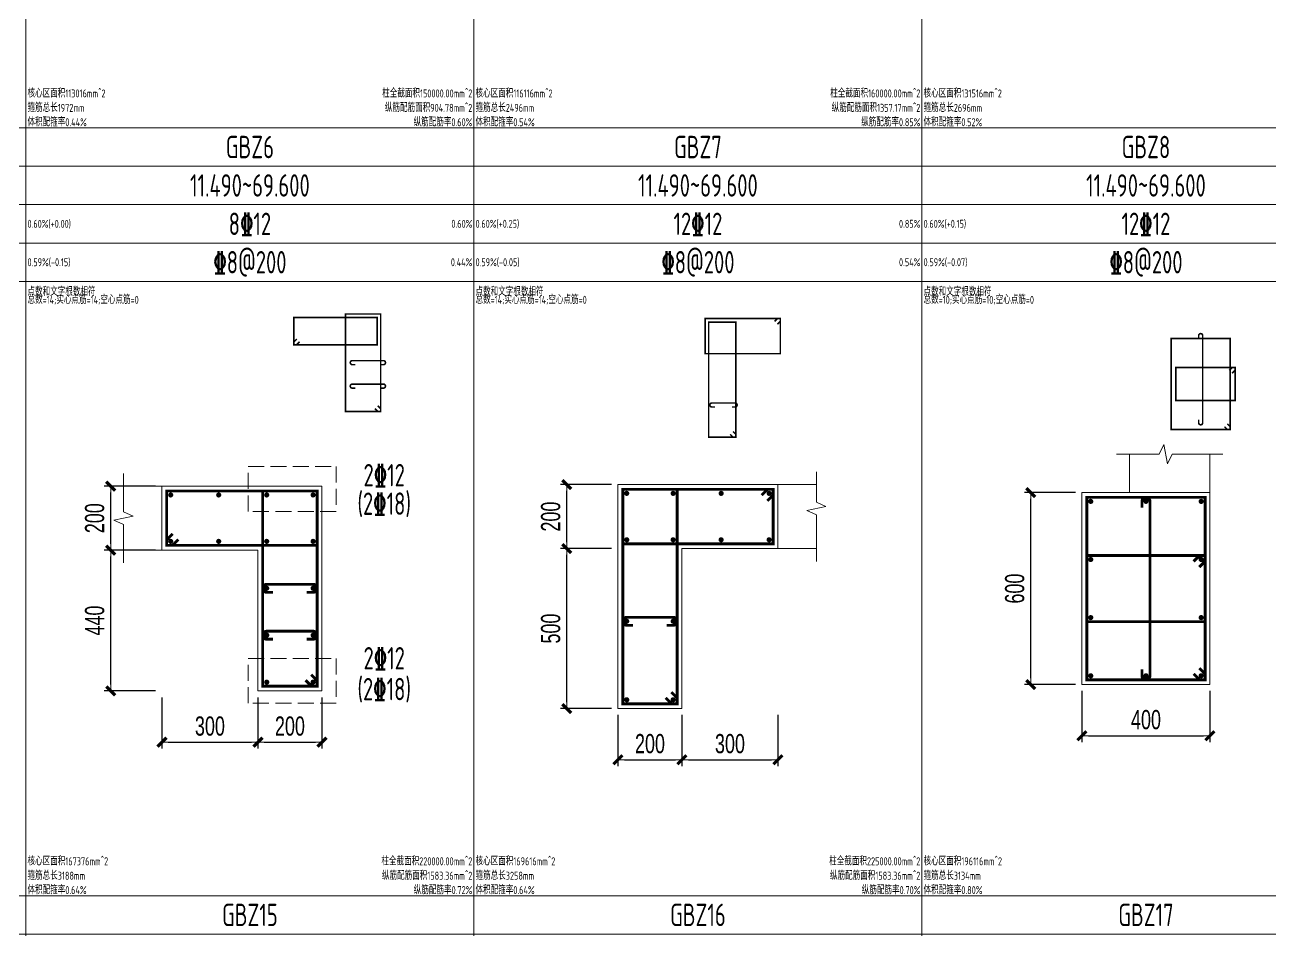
# Model space of a CAD drawing. Extents: x 5874492 to 7194610, y -939842 to -279257.
# Drawn here: x 6413480 to 6432935, y -771827 to -757681 of the extents above; entities that cross this region are included whole.
import ezdxf
from ezdxf.enums import TextEntityAlignment as Align

# ---------------------------------------------------------------- set-up
doc = ezdxf.new("R2010")
doc.units = 0
doc.header["$LTSCALE"] = 1000
doc.linetypes.add('DASH', pattern=[0.35, 0.25, -0.1])
for name, color, linetype, lineweight in [('S-墙柱-REIN', 1, 'Continuous', 20), ('S-墙柱-大样细线', 7, 'Continuous', 20), ('S-墙柱-编号', 4, 'Continuous', 20), ('S-大样-DIM', 3, 'Continuous', 20), ('S-大样-REIN', 1, 'Continuous', 20), ('S-大样-实线', 2, 'Continuous', 20), ('S-板-BEAM', 4, 'DASH', 20), ('S-通用-TAB', 7, 'Continuous', 20)]:
    doc.layers.add(name, color=color, linetype=linetype, lineweight=lineweight)
doc.layers.add('配箍校核', color=34, linetype='Continuous', plot=False)
doc.styles.add('BW_Dim', font='Bweng.shx', dxfattribs={"width": 0.7, "bigfont": 'hztxt.shx'})
doc.styles.add('BW_Rein', font='tssdeng.shx', dxfattribs={"width": 0.7, "bigfont": 'hztxt.shx'})
doc.styles.add('TSSD_Rein', font='tssdeng.shx', dxfattribs={"width": 0.7, "bigfont": 'hztxt.shx'})
doc.dimstyles.new('Cyz_20_100', dxfattribs={"dimtxt": 300, "dimasz": 100, "dimexe": 100, "dimexo": 100, "dimgap": 100, "dimtad": 1, "dimdec": 0, "dimlfac": 0.2, "dimzin": 0, "dimdsep": 46, "dimtxsty": 'BW_Dim', "dimblk": '_bwk', "dimcen": 0, "dimclrt": 7, "dimadec": 0, "dimazin": 0, "dimtfac": 1, "dimtdec": 0, "dimtix": 1, "dimtmove": 2, "dimatfit": 0, "dimfxl": 0, "dimtolj": 1, "dimtzin": 0, "dimarcsym": 0})

# ---------------------------------------------------------------- blocks, each defined once
blk = doc.blocks.new('_bwk')
blk.add_line((-1, 0), (0, 0))
at = {"const_width": 0.5}
blk.add_lwpolyline([(-0.7, -0.7), (0.7, 0.7)], dxfattribs=at)
blk = doc.blocks.new('*D1568')
at = {"layer": 'Defpoints', "color": 0, "transparency": 16777216}
for p in [(6417121, -768090), (6418121, -768090), (6418121, -768890)]:
    blk.add_point(p, dxfattribs=at)
at = {"layer": 'S-大样-DIM', "color": 0, "lineweight": -2, "transparency": 16777216}
for p, q in [((6417121, -768190), (6417121, -768990)), ((6418121, -768190), (6418121, -768990)), ((6417221, -768890), (6418021, -768890))]:
    blk.add_line(p, q, dxfattribs=at)
at = {"layer": 'S-大样-DIM', "color": 0, "lineweight": -2, "transparency": 16777216, "xscale": 100, "yscale": 100, "zscale": 100, "rotation": 180}
blk.add_blockref('_bwk', (6417121, -768890), dxfattribs=at)
at = {"layer": 'S-大样-DIM', "color": 0, "lineweight": -2, "transparency": 16777216, "xscale": 100, "yscale": 100, "zscale": 100}
blk.add_blockref('_bwk', (6418121, -768890), dxfattribs=at)
at = {"layer": 'S-大样-DIM', "color": 7, "transparency": 16777216, "insert": (6417621, -768640), "char_height": 300, "attachment_point": 5, "style": 'BW_Dim'}
blk.add_mtext('\\A1;200', dxfattribs=at)
blk = doc.blocks.new('*D1569')
at = {"layer": 'Defpoints', "color": 0, "transparency": 16777216}
for p in [(6415621, -768090), (6417121, -768090), (6417121, -768890)]:
    blk.add_point(p, dxfattribs=at)
at = {"layer": 'S-大样-DIM', "color": 0, "lineweight": -2, "transparency": 16777216}
for p, q in [((6415621, -768190), (6415621, -768990)), ((6417121, -768190), (6417121, -768990)), ((6415721, -768890), (6417021, -768890))]:
    blk.add_line(p, q, dxfattribs=at)
at = {"layer": 'S-大样-DIM', "color": 0, "lineweight": -2, "transparency": 16777216, "xscale": 100, "yscale": 100, "zscale": 100, "rotation": 180}
blk.add_blockref('_bwk', (6415621, -768890), dxfattribs=at)
at = {"layer": 'S-大样-DIM', "color": 0, "lineweight": -2, "transparency": 16777216, "xscale": 100, "yscale": 100, "zscale": 100}
blk.add_blockref('_bwk', (6417121, -768890), dxfattribs=at)
at = {"layer": 'S-大样-DIM', "color": 7, "transparency": 16777216, "insert": (6416371, -768640), "char_height": 300, "attachment_point": 5, "style": 'BW_Dim'}
blk.add_mtext('\\A1;300', dxfattribs=at)
blk = doc.blocks.new('*D1570')
at = {"layer": 'Defpoints', "color": 0, "transparency": 16777216}
for p in [(6414821, -764890), (6415621, -764890), (6415621, -765890)]:
    blk.add_point(p, dxfattribs=at)
at = {"layer": 'S-大样-DIM', "color": 0, "lineweight": -2, "transparency": 16777216}
for p, q in [((6415521, -764890), (6414721, -764890)), ((6414821, -765790), (6414821, -764990)), ((6415521, -765890), (6414721, -765890))]:
    blk.add_line(p, q, dxfattribs=at)
at = {"layer": 'S-大样-DIM', "color": 0, "lineweight": -2, "transparency": 16777216, "xscale": 100, "yscale": 100, "zscale": 100}
for p, rotation in [((6414821, -764890), 90), ((6414821, -765890), 270)]:
    blk.add_blockref('_bwk', p, dxfattribs=dict(at, rotation=rotation))
at = {"layer": 'S-大样-DIM', "color": 7, "transparency": 16777216, "insert": (6414571, -765390), "char_height": 300, "attachment_point": 5, "rotation": 90, "style": 'BW_Dim'}
blk.add_mtext('\\A1;200', dxfattribs=at)
blk = doc.blocks.new('*D1571')
at = {"layer": 'Defpoints', "color": 0, "transparency": 16777216}
for p in [(6414821, -765890), (6415621, -765890), (6415621, -768090)]:
    blk.add_point(p, dxfattribs=at)
at = {"layer": 'S-大样-DIM', "color": 0, "lineweight": -2, "transparency": 16777216}
for p, q in [((6415521, -765890), (6414721, -765890)), ((6414821, -767990), (6414821, -765990)), ((6415521, -768090), (6414721, -768090))]:
    blk.add_line(p, q, dxfattribs=at)
at = {"layer": 'S-大样-DIM', "color": 0, "lineweight": -2, "transparency": 16777216, "xscale": 100, "yscale": 100, "zscale": 100}
for p, rotation in [((6414821, -765890), 90), ((6414821, -768090), 270)]:
    blk.add_blockref('_bwk', p, dxfattribs=dict(at, rotation=rotation))
at = {"layer": 'S-大样-DIM', "color": 7, "transparency": 16777216, "insert": (6414571, -766990), "char_height": 300, "attachment_point": 5, "rotation": 90, "style": 'BW_Dim'}
blk.add_mtext('\\A1;440', dxfattribs=at)
blk = doc.blocks.new('*D1572')
at = {"layer": 'Defpoints', "color": 0, "transparency": 16777216}
for p in [(6423746, -768365), (6425246, -768365), (6425246, -769165)]:
    blk.add_point(p, dxfattribs=at)
at = {"layer": 'S-大样-DIM', "color": 0, "lineweight": -2, "transparency": 16777216}
for p, q in [((6423746, -768465), (6423746, -769265)), ((6425246, -768465), (6425246, -769265)), ((6423846, -769165), (6425146, -769165))]:
    blk.add_line(p, q, dxfattribs=at)
at = {"layer": 'S-大样-DIM', "color": 0, "lineweight": -2, "transparency": 16777216, "xscale": 100, "yscale": 100, "zscale": 100, "rotation": 180}
blk.add_blockref('_bwk', (6423746, -769165), dxfattribs=at)
at = {"layer": 'S-大样-DIM', "color": 0, "lineweight": -2, "transparency": 16777216, "xscale": 100, "yscale": 100, "zscale": 100}
blk.add_blockref('_bwk', (6425246, -769165), dxfattribs=at)
at = {"layer": 'S-大样-DIM', "color": 7, "transparency": 16777216, "insert": (6424496, -768915), "char_height": 300, "attachment_point": 5, "style": 'BW_Dim'}
blk.add_mtext('\\A1;300', dxfattribs=at)
blk = doc.blocks.new('*D1573')
at = {"layer": 'Defpoints', "color": 0, "transparency": 16777216}
for p in [(6422746, -768365), (6423746, -768365), (6423746, -769165)]:
    blk.add_point(p, dxfattribs=at)
at = {"layer": 'S-大样-DIM', "color": 0, "lineweight": -2, "transparency": 16777216}
for p, q in [((6422746, -768465), (6422746, -769265)), ((6423746, -768465), (6423746, -769265)), ((6422846, -769165), (6423646, -769165))]:
    blk.add_line(p, q, dxfattribs=at)
at = {"layer": 'S-大样-DIM', "color": 0, "lineweight": -2, "transparency": 16777216, "xscale": 100, "yscale": 100, "zscale": 100, "rotation": 180}
blk.add_blockref('_bwk', (6422746, -769165), dxfattribs=at)
at = {"layer": 'S-大样-DIM', "color": 0, "lineweight": -2, "transparency": 16777216, "xscale": 100, "yscale": 100, "zscale": 100}
blk.add_blockref('_bwk', (6423746, -769165), dxfattribs=at)
at = {"layer": 'S-大样-DIM', "color": 7, "transparency": 16777216, "insert": (6423246, -768915), "char_height": 300, "attachment_point": 5, "style": 'BW_Dim'}
blk.add_mtext('\\A1;200', dxfattribs=at)
blk = doc.blocks.new('*D1574')
at = {"layer": 'Defpoints', "color": 0, "transparency": 16777216}
for p in [(6421946, -764865), (6422746, -764865), (6422746, -765865)]:
    blk.add_point(p, dxfattribs=at)
at = {"layer": 'S-大样-DIM', "color": 0, "lineweight": -2, "transparency": 16777216}
for p, q in [((6422646, -764865), (6421846, -764865)), ((6421946, -765765), (6421946, -764965)), ((6422646, -765865), (6421846, -765865))]:
    blk.add_line(p, q, dxfattribs=at)
at = {"layer": 'S-大样-DIM', "color": 0, "lineweight": -2, "transparency": 16777216, "xscale": 100, "yscale": 100, "zscale": 100}
for p, rotation in [((6421946, -764865), 90), ((6421946, -765865), 270)]:
    blk.add_blockref('_bwk', p, dxfattribs=dict(at, rotation=rotation))
at = {"layer": 'S-大样-DIM', "color": 7, "transparency": 16777216, "insert": (6421696, -765365), "char_height": 300, "attachment_point": 5, "rotation": 90, "style": 'BW_Dim'}
blk.add_mtext('\\A1;200', dxfattribs=at)
blk = doc.blocks.new('*D1575')
at = {"layer": 'Defpoints', "color": 0, "transparency": 16777216}
for p in [(6421946, -765865), (6422746, -765865), (6422746, -768365)]:
    blk.add_point(p, dxfattribs=at)
at = {"layer": 'S-大样-DIM', "color": 0, "lineweight": -2, "transparency": 16777216}
for p, q in [((6422646, -765865), (6421846, -765865)), ((6421946, -768265), (6421946, -765965)), ((6422646, -768365), (6421846, -768365))]:
    blk.add_line(p, q, dxfattribs=at)
at = {"layer": 'S-大样-DIM', "color": 0, "lineweight": -2, "transparency": 16777216, "xscale": 100, "yscale": 100, "zscale": 100}
for p, rotation in [((6421946, -765865), 90), ((6421946, -768365), 270)]:
    blk.add_blockref('_bwk', p, dxfattribs=dict(at, rotation=rotation))
at = {"layer": 'S-大样-DIM', "color": 7, "transparency": 16777216, "insert": (6421696, -767115), "char_height": 300, "attachment_point": 5, "rotation": 90, "style": 'BW_Dim'}
blk.add_mtext('\\A1;500', dxfattribs=at)
blk = doc.blocks.new('*D1576')
at = {"layer": 'Defpoints', "color": 0, "transparency": 16777216}
for p in [(6429996, -767990), (6431996, -767990), (6431996, -768790)]:
    blk.add_point(p, dxfattribs=at)
at = {"layer": 'S-大样-DIM', "color": 0, "lineweight": -2, "transparency": 16777216}
for p, q in [((6429996, -768090), (6429996, -768890)), ((6431996, -768090), (6431996, -768890)), ((6430096, -768790), (6431896, -768790))]:
    blk.add_line(p, q, dxfattribs=at)
at = {"layer": 'S-大样-DIM', "color": 0, "lineweight": -2, "transparency": 16777216, "xscale": 100, "yscale": 100, "zscale": 100, "rotation": 180}
blk.add_blockref('_bwk', (6429996, -768790), dxfattribs=at)
at = {"layer": 'S-大样-DIM', "color": 0, "lineweight": -2, "transparency": 16777216, "xscale": 100, "yscale": 100, "zscale": 100}
blk.add_blockref('_bwk', (6431996, -768790), dxfattribs=at)
at = {"layer": 'S-大样-DIM', "color": 7, "transparency": 16777216, "insert": (6430996, -768540), "char_height": 300, "attachment_point": 5, "style": 'BW_Dim'}
blk.add_mtext('\\A1;400', dxfattribs=at)
blk = doc.blocks.new('*D1577')
at = {"layer": 'Defpoints', "color": 0, "transparency": 16777216}
for p in [(6429196, -764990), (6429996, -764990), (6429996, -767990)]:
    blk.add_point(p, dxfattribs=at)
at = {"layer": 'S-大样-DIM', "color": 0, "lineweight": -2, "transparency": 16777216}
for p, q in [((6429896, -764990), (6429096, -764990)), ((6429196, -767890), (6429196, -765090)), ((6429896, -767990), (6429096, -767990))]:
    blk.add_line(p, q, dxfattribs=at)
at = {"layer": 'S-大样-DIM', "color": 0, "lineweight": -2, "transparency": 16777216, "xscale": 100, "yscale": 100, "zscale": 100}
for p, rotation in [((6429196, -764990), 90), ((6429196, -767990), 270)]:
    blk.add_blockref('_bwk', p, dxfattribs=dict(at, rotation=rotation))
at = {"layer": 'S-大样-DIM', "color": 7, "transparency": 16777216, "insert": (6428946, -766490), "char_height": 300, "attachment_point": 5, "rotation": 90, "style": 'BW_Dim'}
blk.add_mtext('\\A1;600', dxfattribs=at)

msp = doc.modelspace()

# ---------------------------------------------------------------- linework, layer by layer
at = {"layer": 'S-墙柱-REIN', "const_width": 40}
for points in [[(6422863.3, -765002.1, 1), (6422903.3, -765002.1, 1)], [(6423588.3, -765002.1, 1), (6423628.3, -765002.1, 1)], [(6424338.3, -765002.1, 1), (6424378.3, -765002.1, 1)], [(6425088.3, -765002.1, 1), (6425128.3, -765002.1, 1)], [(6415738.3, -765027.1, 1), (6415778.3, -765027.1, 1)], [(6416488.3, -765027.1, 1), (6416528.3, -765027.1, 1)], [(6417238.3, -765027.1, 1), (6417278.3, -765027.1, 1)], [(6417963.3, -765027.1, 1), (6418003.3, -765027.1, 1)], [(6430113.3, -765127.1, 1), (6430153.3, -765127.1, 1)], [(6430975.8, -765127.1, 1), (6431015.8, -765127.1, 1)], [(6431838.3, -765127.1, 1), (6431878.3, -765127.1, 1)], [(6415738.3, -765752.1, 1), (6415778.3, -765752.1, 1)], [(6416488.3, -765752.1, 1), (6416528.3, -765752.1, 1)], [(6417238.3, -765752.1, 1), (6417278.3, -765752.1, 1)], [(6417963.3, -765752.1, 1), (6418003.3, -765752.1, 1)], [(6422863.3, -765727.1, 1), (6422903.3, -765727.1, 1)], [(6423588.3, -765727.1, 1), (6423628.3, -765727.1, 1)], [(6424338.3, -765727.1, 1), (6424378.3, -765727.1, 1)], [(6425088.3, -765727.1, 1), (6425128.3, -765727.1, 1)], [(6430113.3, -766035.5, 1), (6430153.3, -766035.5, 1)], [(6431838.3, -766035.5, 1), (6431878.3, -766035.5, 1)], [(6417238.3, -766485.5, 1), (6417278.3, -766485.5, 1)], [(6417963.3, -766485.5, 1), (6418003.3, -766485.5, 1)], [(6430113.3, -766943.8, 1), (6430153.3, -766943.8, 1)], [(6431838.3, -766943.8, 1), (6431878.3, -766943.8, 1)], [(6422863.3, -767001.1, 1), (6422903.3, -767001.1, 1)], [(6423588.3, -767001.1, 1), (6423628.3, -767001.1, 1)], [(6417238.3, -767218.8, 1), (6417278.3, -767218.8, 1)], [(6417963.3, -767218.8, 1), (6418003.3, -767218.8, 1)], [(6430113.3, -767852.1, 1), (6430153.3, -767852.1, 1)], [(6430975.8, -767852.1, 1), (6431015.8, -767852.1, 1)], [(6431838.3, -767852.1, 1), (6431878.3, -767852.1, 1)], [(6417238.3, -767952.1, 1), (6417278.3, -767952.1, 1)], [(6417963.3, -767952.1, 1), (6418003.3, -767952.1, 1)], [(6422863.3, -768227.1, 1), (6422903.3, -768227.1, 1)], [(6423588.3, -768227.1, 1), (6423628.3, -768227.1, 1)]]:
    msp.add_lwpolyline(points, format="xyb", close=True, dxfattribs=at)
at = {"layer": 'S-墙柱-大样细线'}
for points in [[(6417120.8, -765889.6), (6415620.8, -765889.6), (6415620.8, -764889.6), (6418120.8, -764889.6), (6418120.8, -768089.6), (6417120.8, -768089.6)], [(6423745.8, -765864.6), (6423745.8, -768364.6), (6422745.8, -768364.6), (6422745.8, -764864.6), (6425245.8, -764864.6), (6425245.8, -765864.6)], [(6431995.8, -764989.6), (6431995.8, -767989.6), (6429995.8, -767989.6), (6429995.8, -764989.6)]]:
    msp.add_lwpolyline(points, close=True, dxfattribs=at)
at = {"layer": 'S-大样-REIN', "color": 1}
for points, const_width in [([(6417728.4, -762589.7), (6417682.4, -762635.6), (6417682.4, -762679.8), (6418982.4, -762679.8), (6418982.4, -762254.8), (6417682.4, -762254.8), (6417682.4, -762679.8), (6417726.6, -762679.8), (6417772.6, -762633.9)], 25), ([(6418948.5, -763677.6), (6418994.5, -763723.6), (6419038.7, -763723.6), (6419038.7, -762198.6), (6418488.7, -762198.6), (6418488.7, -763723.6), (6419038.7, -763723.6), (6419038.7, -763679.4), (6418992.7, -763633.4)], 25), ([(6425236.8, -762358.8), (6425282.8, -762312.9), (6425282.8, -762268.7), (6424107.8, -762268.7), (6424107.8, -762818.7), (6425282.8, -762818.7), (6425282.8, -762268.7), (6425238.6, -762268.7), (6425192.6, -762314.6)], 25), ([(6424498.9, -764079), (6424544.8, -764124.9), (6424589, -764124.9), (6424589, -762324.9), (6424164, -762324.9), (6424164, -764124.9), (6424589, -764124.9), (6424589, -764080.7), (6424543.1, -764034.8)], 25), ([(6432223.2, -763959.6), (6432269.1, -764005.6), (6432313.3, -764005.6), (6432313.3, -762580.6), (6431388.3, -762580.6), (6431388.3, -764005.6), (6432313.3, -764005.6), (6432313.3, -763961.4), (6432267.4, -763915.4)], 25), ([(6415787.7, -765634.3), (6415695.8, -765726.2), (6415695.8, -765814.6), (6418045.8, -765814.6), (6418045.8, -764964.6), (6415695.8, -764964.6), (6415695.8, -765814.6), (6415784.1, -765814.6), (6415876.1, -765722.7)], 45), ([(6417865.4, -767922.7), (6417957.4, -768014.6), (6418045.8, -768014.6), (6418045.8, -764964.6), (6417195.8, -764964.6), (6417195.8, -768014.6), (6418045.8, -768014.6), (6418045.8, -767926.2), (6417953.8, -767834.3)], 45), ([(6423490.4, -768197.7), (6423582.4, -768289.6), (6423670.8, -768289.6), (6423670.8, -764939.6), (6422820.8, -764939.6), (6422820.8, -768289.6), (6423670.8, -768289.6), (6423670.8, -768201.2), (6423578.8, -768109.3)], 45), ([(6425078.8, -765119.9), (6425170.8, -765028), (6425170.8, -764939.6), (6422820.8, -764939.6), (6422820.8, -765789.6), (6425170.8, -765789.6), (6425170.8, -764939.6), (6425082.4, -764939.6), (6424990.4, -765031.5)], 45), ([(6431740.4, -767822.7), (6431832.4, -767914.6), (6431920.8, -767914.6), (6431920.8, -765064.6), (6430070.8, -765064.6), (6430070.8, -767914.6), (6431920.8, -767914.6), (6431920.8, -767826.2), (6431828.8, -767734.3)], 45)]:
    msp.add_lwpolyline(points, dxfattribs=dict(at, const_width=const_width))
at = {"layer": 'S-大样-REIN'}
for points, const_width in [([(6431819.6, -762586.8), (6431819.6, -762536.8, -1), (6431882.1, -762536.8), (6431882.1, -763899.3, -1), (6431819.6, -763899.3), (6431819.6, -763849.3)], 25), ([(6418644.9, -762990.3), (6418594.9, -762990.3, -1), (6418594.9, -762927.8), (6419082.4, -762927.8, -1), (6419082.4, -762990.3), (6419032.4, -762990.3)], 25), ([(6418644.9, -763356.9), (6418594.9, -763356.9, -1), (6418594.9, -763294.4), (6419082.4, -763294.4, -1), (6419082.4, -763356.9), (6419032.4, -763356.9)], 25), ([(6424264, -763652), (6424214, -763652, -1), (6424214, -763589.5), (6424576.5, -763589.5, -1), (6424576.5, -763652), (6424526.5, -763652)], 25), ([(6430933.3, -765227.1), (6430933.3, -765127.1, -1), (6431058.3, -765127.1), (6431058.3, -767852.1, -1), (6430933.3, -767852.1), (6430933.3, -767752.1)], 45), ([(6417358.3, -766548), (6417258.3, -766548, -1), (6417258.3, -766423), (6417983.3, -766423, -1), (6417983.3, -766548), (6417883.3, -766548)], 45), ([(6422983.3, -767063.6), (6422883.3, -767063.6, -1), (6422883.3, -766938.6), (6423608.3, -766938.6, -1), (6423608.3, -767063.6), (6423508.3, -767063.6)], 45), ([(6417358.3, -767281.3), (6417258.3, -767281.3, -1), (6417258.3, -767156.3), (6417983.3, -767156.3, -1), (6417983.3, -767281.3), (6417883.3, -767281.3)], 45)]:
    msp.add_lwpolyline(points, format="xyb", dxfattribs=dict(at, const_width=const_width))
for points, const_width in [([(6432298.2, -763080.7), (6432344.1, -763034.7), (6432388.3, -763034.7), (6432388.3, -763551.4), (6431463.3, -763551.4), (6431463.3, -763034.7), (6432388.3, -763034.7), (6432388.3, -763078.9), (6432342.4, -763124.9)], 25), ([(6431740.4, -766064.9), (6431832.4, -765973), (6431920.8, -765973), (6431920.8, -767006.3), (6430070.8, -767006.3), (6430070.8, -765973), (6431920.8, -765973), (6431920.8, -766061.3), (6431828.8, -766153.3)], 45)]:
    msp.add_lwpolyline(points, dxfattribs=dict(at, const_width=const_width))
at = {"layer": 'S-大样-实线'}
for points in [[(6430538, -764389.6), (6431203.9, -764389.6), (6431273.9, -764239.6), (6431333.9, -764539.6), (6431403.9, -764389.6), (6432195.8, -764389.6)], [(6430738, -764989.6), (6430738, -764389.6)], [(6431995.8, -764989.6), (6431995.8, -764389.6)], [(6415020.8, -766089.6), (6415020.8, -765489.6), (6414870.8, -765419.6), (6415170.8, -765359.6), (6415020.8, -765289.6), (6415020.8, -764689.6)], [(6425845.8, -766064.6), (6425845.8, -765339.6), (6425695.8, -765269.6), (6425995.8, -765209.6), (6425845.8, -765139.6), (6425845.8, -764664.6)], [(6415620.8, -764889.6), (6415020.8, -764889.6)], [(6425245.8, -764864.6), (6425845.8, -764864.6)], [(6415620.8, -765889.6), (6415020.8, -765889.6)], [(6425245.8, -765864.6), (6425845.8, -765864.6)]]:
    msp.add_lwpolyline(points, dxfattribs=at)
at = {"layer": 'S-板-BEAM'}
for points in [[(6416966.2, -764582.9), (6418343.7, -764582.9), (6418343.7, -765282.9), (6416966.2, -765282.9)], [(6416966.2, -767582.4), (6418343.7, -767582.4), (6418343.7, -768282.4), (6416966.2, -768282.4)]]:
    msp.add_lwpolyline(points, close=True, dxfattribs=at)
at = {"layer": 'S-通用-TAB'}
for points in [[(6406495.8, -761689.6), (6406495.8, -749689.6), (6413495.8, -749689.6), (6413495.8, -761689.6), (6406495.8, -761689.6), (6406495.8, -759289.6), (6413495.8, -759289.6), (6413495.8, -759889.6), (6406495.8, -759889.6), (6406495.8, -760489.6), (6413495.8, -760489.6), (6413495.8, -761089.6), (6406495.8, -761089.6), (6406495.8, -761689.6)], [(6413495.8, -761689.6), (6413495.8, -749689.6), (6420495.8, -749689.6), (6420495.8, -761689.6), (6413495.8, -761689.6), (6413495.8, -759289.6), (6420495.8, -759289.6), (6420495.8, -759889.6), (6413495.8, -759889.6), (6413495.8, -760489.6), (6420495.8, -760489.6), (6420495.8, -761089.6), (6413495.8, -761089.6), (6413495.8, -761689.6)], [(6420495.8, -761689.6), (6420495.8, -749689.6), (6427495.8, -749689.6), (6427495.8, -761689.6), (6420495.8, -761689.6), (6420495.8, -759289.6), (6427495.8, -759289.6), (6427495.8, -759889.6), (6420495.8, -759889.6), (6420495.8, -760489.6), (6427495.8, -760489.6), (6427495.8, -761089.6), (6420495.8, -761089.6), (6420495.8, -761689.6)], [(6427495.8, -761689.6), (6427495.8, -749689.6), (6434495.8, -749689.6), (6434495.8, -761689.6), (6427495.8, -761689.6), (6427495.8, -759289.6), (6434495.8, -759289.6), (6434495.8, -759889.6), (6427495.8, -759889.6), (6427495.8, -760489.6), (6434495.8, -760489.6), (6434495.8, -761089.6), (6427495.8, -761089.6), (6427495.8, -761689.6)], [(6406495.8, -773689.6), (6406495.8, -761689.6), (6413495.8, -761689.6), (6413495.8, -773689.6), (6406495.8, -773689.6), (6406495.8, -771289.6), (6413495.8, -771289.6), (6413495.8, -771889.6), (6406495.8, -771889.6), (6406495.8, -772489.6), (6413495.8, -772489.6), (6413495.8, -773089.6), (6406495.8, -773089.6), (6406495.8, -773689.6)], [(6413495.8, -773689.6), (6413495.8, -761689.6), (6420495.8, -761689.6), (6420495.8, -773689.6), (6413495.8, -773689.6), (6413495.8, -771289.6), (6420495.8, -771289.6), (6420495.8, -771889.6), (6413495.8, -771889.6), (6413495.8, -772489.6), (6420495.8, -772489.6), (6420495.8, -773089.6), (6413495.8, -773089.6), (6413495.8, -773689.6)], [(6420495.8, -773689.6), (6420495.8, -761689.6), (6427495.8, -761689.6), (6427495.8, -773689.6), (6420495.8, -773689.6), (6420495.8, -771289.6), (6427495.8, -771289.6), (6427495.8, -771889.6), (6420495.8, -771889.6), (6420495.8, -772489.6), (6427495.8, -772489.6), (6427495.8, -773089.6), (6420495.8, -773089.6), (6420495.8, -773689.6)], [(6427495.8, -773689.6), (6427495.8, -761689.6), (6434495.8, -761689.6), (6434495.8, -773689.6), (6427495.8, -773689.6), (6427495.8, -771289.6), (6434495.8, -771289.6), (6434495.8, -771889.6), (6427495.8, -771889.6), (6427495.8, -772489.6), (6434495.8, -772489.6), (6434495.8, -773089.6), (6427495.8, -773089.6), (6427495.8, -773689.6)]]:
    msp.add_lwpolyline(points, dxfattribs=at)

# ---------------------------------------------------------------- texts
at = {"layer": 'S-墙柱-编号', "width": 0.7}
for s, style, p in [('GBZ6', 'TSSD_Rein', (6416995.8, -759589.6)), ('GBZ7', 'TSSD_Rein', (6423995.8, -759589.6)), ('GBZ8', 'TSSD_Rein', (6430995.8, -759589.6)), ('11.490~69.600', 'TSSD_Rein', (6416995.8, -760189.6)), ('11.490~69.600', 'TSSD_Rein', (6423995.8, -760189.6)), ('11.490~69.600', 'TSSD_Rein', (6430995.8, -760189.6)), ('8\x8412', 'BW_Rein', (6416995.8, -760789.6)), ('12\x8412', 'BW_Rein', (6423995.8, -760789.6)), ('12\x8412', 'BW_Rein', (6430995.8, -760789.6)), ('\x848@200', 'BW_Rein', (6416995.8, -761389.6)), ('\x848@200', 'BW_Rein', (6423995.8, -761389.6)), ('\x848@200', 'BW_Rein', (6430995.8, -761389.6)), ('2\x8412', 'BW_Rein', (6419094.1, -764717.3)), ('(2\x8418)', 'BW_Rein', (6419094.1, -765162.7)), ('2\x8412', 'BW_Rein', (6419094.1, -767578.4)), ('(2\x8418)', 'BW_Rein', (6419094.1, -768060.5)), ('GBZ15', 'TSSD_Rein', (6416995.8, -771589.6)), ('GBZ16', 'TSSD_Rein', (6423995.8, -771589.6))]:
    msp.add_text(s, height=350, dxfattribs=dict(at, style=style)).set_placement(p, align=Align.MIDDLE_CENTER)
at = {"layer": 'S-墙柱-编号', "color": 8, "style": 'TSSD_Rein', "width": 0.7}
msp.add_text('GBZ17', height=350, dxfattribs=at).set_placement((6430995.8, -771589.6), align=Align.MIDDLE_CENTER)
at = {"layer": '配箍校核', "style": 'BW_Rein', "width": 0.7}
for s, p in [('核心区面积113016mm^ 2', (6413520.8, -758814.6)), ('核心区面积116116mm^ 2', (6420520.8, -758814.6)), ('核心区面积131516mm^ 2', (6427520.8, -758814.6)), ('箍筋总长1972mm', (6413520.8, -759039.6)), ('箍筋总长2496mm', (6420520.8, -759039.6)), ('箍筋总长2696mm', (6427520.8, -759039.6)), ('体积配箍率0.44%', (6413520.8, -759264.6)), ('体积配箍率0.54%', (6420520.8, -759264.6)), ('体积配箍率0.52%', (6427520.8, -759264.6)), ('点数和文字根数相符', (6413520.8, -761914.6)), ('点数和文字根数相符', (6420520.8, -761914.6)), ('点数和文字根数相符', (6427520.8, -761914.6)), ('总数=14;实心点筋=14;空心点筋=0', (6413520.8, -762039.6)), ('总数=14;实心点筋=14;空心点筋=0', (6420520.8, -762039.6)), ('总数=10;实心点筋=10;空心点筋=0', (6427520.8, -762039.6)), ('核心区面积167376mm^ 2', (6413520.8, -770814.6)), ('核心区面积169616mm^ 2', (6420520.8, -770814.6)), ('核心区面积196116mm^ 2', (6427520.8, -770814.6)), ('箍筋总长3188mm', (6413520.8, -771039.6)), ('箍筋总长3258mm', (6420520.8, -771039.6)), ('箍筋总长3134mm', (6427520.8, -771039.6)), ('体积配箍率0.64%', (6413520.8, -771264.6)), ('体积配箍率0.64%', (6420520.8, -771264.6)), ('体积配箍率0.80%', (6427520.8, -771264.6))]:
    msp.add_text(s, height=125, dxfattribs=at).set_placement(p)
for s, p in [('柱全截面积150000.00mm^ 2', (6420470.8, -758814.6)), ('柱全截面积160000.00mm^ 2', (6427470.8, -758814.6)), ('纵筋配筋面积904.78mm^ 2', (6420470.8, -759039.6)), ('纵筋配筋面积1357.17mm^ 2', (6427470.8, -759039.6)), ('纵筋配筋率0.60%', (6420470.8, -759264.6)), ('纵筋配筋率0.85%', (6427470.8, -759264.6)), ('柱全截面积220000.00mm^ 2', (6420470.8, -770814.6)), ('柱全截面积225000.00mm^ 2', (6427470.8, -770814.6)), ('纵筋配筋面积1583.36mm^ 2', (6420470.8, -771039.6)), ('纵筋配筋面积1583.36mm^ 2', (6427470.8, -771039.6)), ('纵筋配筋率0.72%', (6420470.8, -771264.6)), ('纵筋配筋率0.70%', (6427470.8, -771264.6))]:
    msp.add_text(s, height=125, dxfattribs=at).set_placement(p, align=Align.RIGHT)
for s, p in [('0.60%(+0.00)', (6413520.8, -760789.6)), ('0.60%(+0.25)', (6420520.8, -760789.6)), ('0.60%(+0.15)', (6427520.8, -760789.6))]:
    msp.add_text(s, height=125, dxfattribs=at).set_placement(p, align=Align.MIDDLE_LEFT)
for s, p in [('0.60%', (6420470.8, -760789.6)), ('0.85%', (6427470.8, -760789.6))]:
    msp.add_text(s, height=125, dxfattribs=at).set_placement(p, align=Align.MIDDLE_RIGHT)
at = {"layer": '配箍校核', "color": 1, "style": 'BW_Rein', "width": 0.7}
for s, p in [('0.59%(-0.15)', (6413520.8, -761389.6)), ('0.59%(-0.05)', (6420520.8, -761389.6)), ('0.59%(-0.07)', (6427520.8, -761389.6))]:
    msp.add_text(s, height=125, dxfattribs=at).set_placement(p, align=Align.MIDDLE_LEFT)
for s, p in [('0.44%', (6420470.8, -761389.6)), ('0.54%', (6427470.8, -761389.6))]:
    msp.add_text(s, height=125, dxfattribs=at).set_placement(p, align=Align.MIDDLE_RIGHT)

# ---------------------------------------------------------------- dimensions: what is measured, and where the dimension line sits
at = {"layer": 'S-大样-DIM'}
for base, p1, p2, picture, middle in [((6421945.8, -764864.6), (6422745.8, -765864.6), (6422745.8, -764864.6), '*D1574', (6421695.8, -765364.6)), ((6414820.8, -764889.6), (6415620.8, -765889.6), (6415620.8, -764889.6), '*D1570', (6414570.8, -765389.6)), ((6429195.8, -764989.6), (6429995.8, -767989.6), (6429995.8, -764989.6), '*D1577', (6428945.8, -766489.6)), ((6414820.8, -765889.6), (6415620.8, -768089.6), (6415620.8, -765889.6), '*D1571', (6414570.8, -766989.6)), ((6421945.8, -765864.6), (6422745.8, -768364.6), (6422745.8, -765864.6), '*D1575', (6421695.8, -767114.6))]:
    dim = msp.add_linear_dim(base=base, p1=p1, p2=p2, angle=90, dimstyle='Cyz_20_100', dxfattribs=at)
    dim.commit()
    dim.dimension.update_dxf_attribs({"geometry": picture, "text_midpoint": middle})
for base, p1, p2, picture, middle in [((6431995.8, -768789.6), (6429995.8, -767989.6), (6431995.8, -767989.6), '*D1576', (6430995.8, -768539.6)), ((6417120.8, -768889.6), (6415620.8, -768089.6), (6417120.8, -768089.6), '*D1569', (6416370.8, -768639.6)), ((6418120.8, -768889.6), (6417120.8, -768089.6), (6418120.8, -768089.6), '*D1568', (6417620.8, -768639.6)), ((6423745.8, -769164.6), (6422745.8, -768364.6), (6423745.8, -768364.6), '*D1573', (6423245.8, -768914.6)), ((6425245.8, -769164.6), (6423745.8, -768364.6), (6425245.8, -768364.6), '*D1572', (6424495.8, -768914.6))]:
    dim = msp.add_linear_dim(base=base, p1=p1, p2=p2, dimstyle='Cyz_20_100', dxfattribs=at)
    dim.commit()
    dim.dimension.update_dxf_attribs({"geometry": picture, "text_midpoint": middle})

doc.saveas('drawing.dxf')
